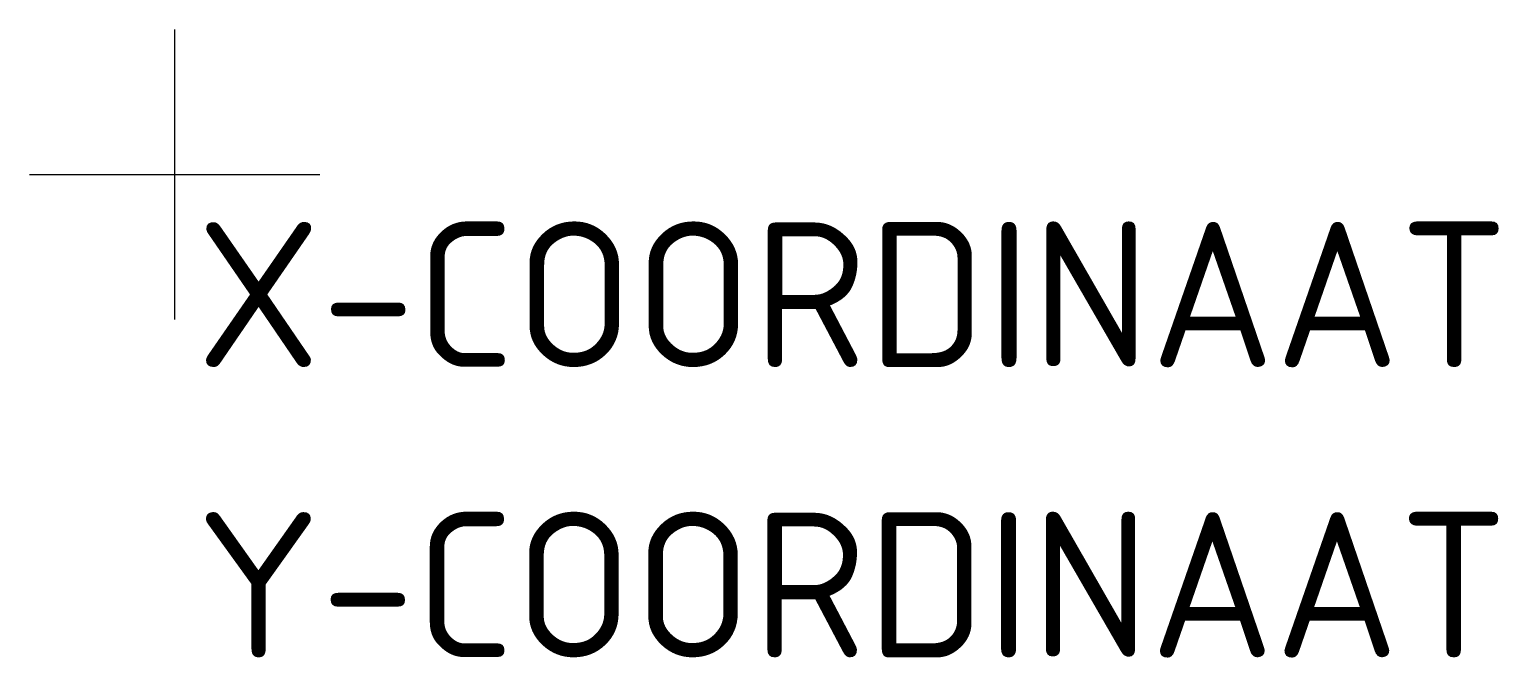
# Model space of a CAD drawing. Extents: x -2.5 to 22.8, y -8.3 to 2.5.
import ezdxf

# ---------------------------------------------------------------- set-up
doc = ezdxf.new("R2010")
doc.units = 0
doc.styles.add('NLCS-ISO', font='NLCS-ISO.ttf', dxfattribs={"height": 0.0025})

msp = doc.modelspace()

# ---------------------------------------------------------------- linework, layer by layer
msp.add_line((-2.5, 0), (2.5, 0))
at = {"flags": 128}
msp.add_lwpolyline([(0, 2.5), (0, -2.5), (0, -2.5)], dxfattribs=at)

# ---------------------------------------------------------------- texts
at = {"style": 'NLCS-ISO'}
for tag, p, s in [('X-COORDINAAT', (0.372, -3.316), 'X = 0.000'), ('Y-COORDINAAT', (0.372, -8.316), 'Y = 0.000')]:
    msp.add_attdef(tag, p, s, height=2.5, dxfattribs=at)

doc.saveas('drawing.dxf')
